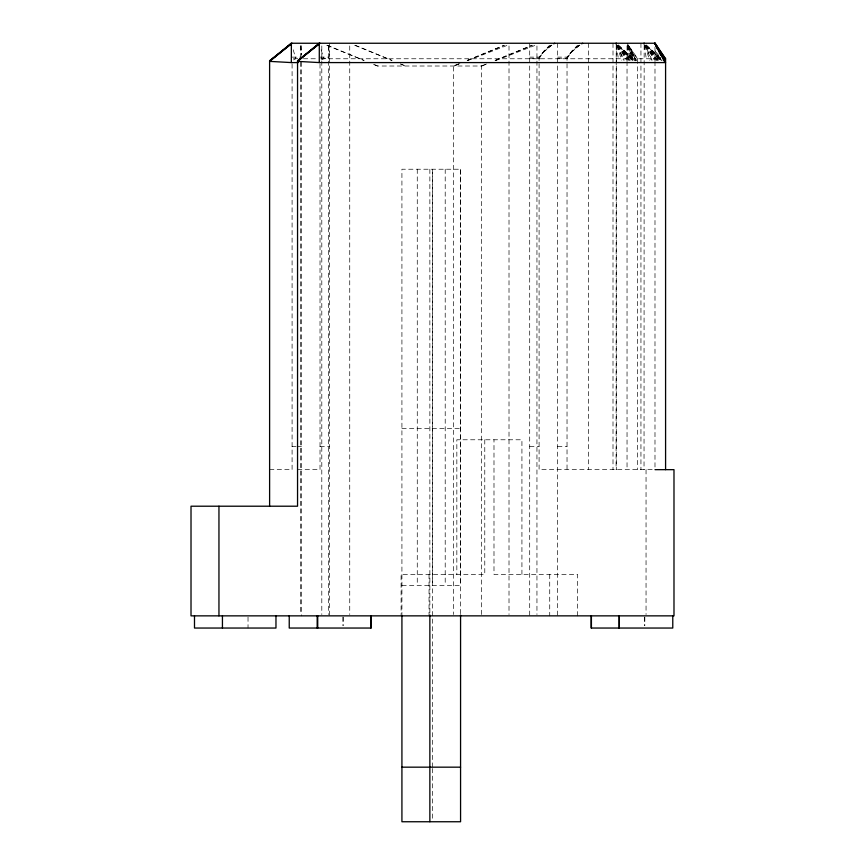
<?xml version="1.0" encoding="UTF-8"?>
<svg xmlns="http://www.w3.org/2000/svg" width="865" height="865" viewBox="0 0 865 865"><rect width="100%" height="100%" fill="white"/><g stroke="black" fill="none" stroke-linecap="round" stroke-linejoin="round"><path stroke-width="0.65" stroke-dasharray="4.33 3.24" d="M529.704 58.279L539.09 58.279L543.901 51.143L549.491 45.434M557.644 58.279L567.029 58.279L571.841 51.143L577.431 45.434M539.09 58.279L543.653 52.041L551.87 45.099M567.029 58.279L571.592 52.041L579.81 45.099M550.302 45.521L544.463 50.689L539.09 57.122L539.09 469.663L654.481 469.663M578.242 45.521L572.403 50.689L567.029 57.122L567.029 469.663M551.492 45.218L544.68 50.905L539.09 57.122L529.704 57.122M579.431 45.218L572.619 50.905L567.029 57.122L557.644 57.122M293.495 59.923L295.798 58.766L293.192 49.716M321.434 59.923L323.737 58.766L321.131 49.716M467.165 60.442L504.09 45.272M377.551 66.01L372.653 63.988L377.551 66.01L481.567 66.01L486.487 63.988M495.104 60.442L532.029 45.272M467.251 60.442L504.414 45.272M481.567 614.507L481.567 66.01L486.519 63.988M495.191 60.442L532.353 45.272M459.91 63.588L453.628 66.01L453.628 614.507M467.457 60.68L507.69 45.185M481.567 66.01L487.849 63.588M495.396 60.68L535.63 45.185M292.089 57.122L301.474 57.122M320.028 57.122L329.414 57.122L328.657 45.769M293.43 58.279L301.474 58.279M321.369 58.279L329.414 58.279M303.42 58.766L317.779 58.766M320.774 58.766L660.579 58.766M401.922 428.359L460.569 428.359M292.089 446.448L296.111 446.448M297.452 446.448L301.474 446.448M320.028 446.448L329.414 446.448M529.704 446.448L539.09 446.448M557.644 446.448L567.029 446.448M269.61 469.663L292.089 469.663L292.089 63.491M297.549 469.663L320.028 469.663L320.028 63.491M401.922 585.4L460.569 585.4M354.693 45.272L391.856 60.442M400.527 63.988L405.49 66.01L400.592 63.988M326.754 45.272L363.916 60.442M355.266 45.272L392.018 60.442M327.327 45.272L364.079 60.442M646.09 45.012L660.709 58.193M618.151 45.012L635.688 60.831M646.123 45.088L660.817 58.907M618.183 45.088L634.845 60.745M662.06 60.745L646.047 45.088L660.838 60.658M632.531 60.658L618.032 45.185L634.121 60.745M618.075 45.185L632.899 60.658M645.971 45.185L660.471 60.658M645.874 45.283L658.773 60.55M617.934 45.283L630.834 60.55M645.744 45.283L657.681 60.55M617.805 45.283L629.742 60.55M645.733 45.402L656.784 60.442M617.794 45.402L628.844 60.442M645.604 45.402L655.702 60.442M617.664 45.402L627.763 60.442M637.429 58.766L627.038 43.25L637.646 58.766L637.646 469.663M645.549 45.521L654.556 60.312M617.61 45.521L626.617 60.312M628.293 45.467L635.764 58.766M628.293 45.521L636.391 60.312M636.262 60.312L628.271 45.521L635.851 60.312M628.195 45.672L635.115 60.172M652.124 60.172L645.301 45.672L651.269 60.172M617.361 45.672L624.184 60.172M628.066 45.672L634.207 60.172M617.232 45.672L623.33 60.172M660.146 57.75L661.001 60.172M633.061 60.172L627.904 45.672L632.553 58.766M644.933 45.672L649.593 60.172M616.994 45.672L621.654 60.172M657.822 53.565L659.606 60.009M627.752 45.823L631.666 60.009M656.643 52.278L658.07 60.009M627.514 45.823L630.131 60.009M644.349 45.423L646.458 59.944M616.41 45.423L618.518 59.944M655.627 50.981L656.373 60.009M627.255 45.823L628.433 60.009M300.717 45.769L301.301 54.603M654.989 47.132L654.989 58.766M654.989 61.458L654.989 468.311M646.047 469.663L646.047 614.518M644.836 617.069L644.836 625.6M644.522 617.069L644.522 625.6M644.155 45.423L644.036 469.663M640.943 43.25L640.943 469.663M627.038 45.834L627.038 58.766M627.038 61.458L627.038 469.663M616.302 43.25L616.302 469.663M616.215 45.423L616.096 469.663M613.004 43.25L613.004 469.663M588.362 43.25L588.362 469.663M577.669 615.858L577.669 574.403L493.991 574.403L493.991 439.777M557.644 43.25L557.644 615.858M549.729 574.403L549.729 615.858M536.949 45.953L536.949 614.507M529.704 43.25L529.704 615.858M521.93 574.403L521.93 439.777L456.839 439.777L456.839 574.403M509.009 45.953L509.009 614.507M484.778 439.777L484.778 574.403L401.101 574.403L401.101 615.858M460.569 613.674L460.569 169.226L401.922 169.226L401.922 613.674M460.515 169.226L460.515 585.4M445.205 169.226L445.205 585.4M432.63 767.168L432.63 169.226L432.576 585.4M432.63 768.498L432.63 819.09M429.862 169.226L429.862 613.674M429.04 574.403L429.04 615.858M417.265 169.226L417.265 585.4M349.741 45.953L349.741 614.507M343.308 617.069L343.308 625.6M342.832 617.069L342.832 625.6M329.414 43.25L329.414 615.858M328.495 45.953L328.495 614.507M321.802 45.953L321.802 614.507M301.474 45.759L301.474 55.403M301.474 62.161L301.474 615.858M300.555 45.953L300.555 56.755M300.555 62.161L300.555 614.507M248.028 617.069L248.028 628.044M458.547 63.988L453.628 66.01L458.58 63.988"/><path stroke-width="1.3" d="M298.23 62.583L291.332 62.583L291.375 43.25L654.989 43.25L665.585 58.766L665.585 469.663M319.272 62.583L319.315 43.25L297.549 61.372L319.272 62.583L665.585 62.583L654.989 43.25L655.832 45.64M269.61 506.209L269.61 60.82L291.332 43.25L269.61 61.372L291.332 62.583M654.989 469.663L673.986 469.663L673.986 615.858L191.014 615.858L191.014 506.209L297.549 506.209L297.549 60.82L319.272 43.25M269.61 61.296L292.089 43.25L269.61 60.82M297.549 61.296L320.028 43.25L297.549 60.82M553.751 43.812L554.725 43.25M581.691 43.812L582.664 43.25M665.585 58.766L663.704 58.766L654.989 43.25L657.541 49.294M401.922 767.168L460.569 767.168M665.369 58.766L654.989 43.25L660.752 55.338M665.423 62.583L654.989 43.25L664.385 61.447M644.036 43.25L644.155 44.104L644.155 43.25M616.096 43.25L616.215 44.104L616.215 43.25M672.775 615.858L672.775 628.044L591.152 628.044L591.152 615.858M619.351 615.858L619.351 628.044M619.091 615.858L619.091 628.044M591.411 615.858L591.411 628.044M460.569 615.015L460.569 821.75L401.922 821.75L401.922 615.015M429.862 615.015L429.862 821.75M371.247 615.858L371.247 628.044L289.234 628.044L289.234 615.858M370.771 615.858L370.771 628.044M317.725 615.858L317.725 628.044M317.174 615.858L317.174 628.044M275.967 615.858L275.967 628.044L194.495 628.044L194.495 615.858M222.435 615.858L222.435 628.044M218.953 506.209L218.953 615.858"/></g></svg>
